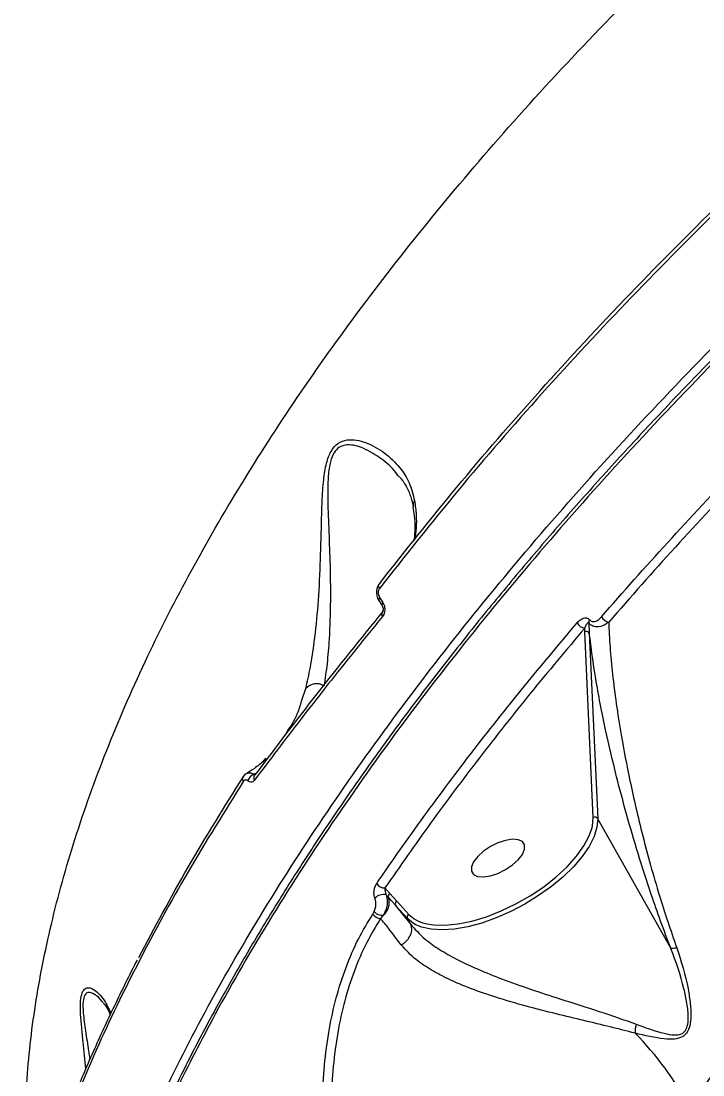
# Model space of a CAD drawing. Header units: millimetres. Extents: x -6523 to 7556, y -5559 to 6101.
# Drawn here: x -1789.3 to -1686.3, y 2740.5 to 2899.7 of the extents above; entities that cross this region are included whole.
import ezdxf

# ---------------------------------------------------------------- set-up
doc = ezdxf.new("R2010")
doc.units = ezdxf.units.MM
for name, color, linetype in [('DIKOM_ОБЪЕКТ', 7, 'Continuous'), ('DIKOM_РАЗМЕР_ЗОНА', 7, 'Continuous'), ('DIKOM_РАЗМЕР_ОБЪЕКТА', 7, 'Continuous')]:
    doc.layers.add(name, color=color, linetype=linetype)
doc.styles.add('style1', font='arial.ttf', dxfattribs={"width": 0.8})
doc.dimstyles.new('1-50', dxfattribs={"dimtxt": 300, "dimasz": 200, "dimexe": 100, "dimexo": 0, "dimgap": 100, "dimtad": 1, "dimtxsty": 'style1', "dimcen": 200, "dimclrd": 7, "dimclre": 7, "dimclrt": 7, "dimadec": 1, "dimazin": 2, "dimtfac": 1, "dimtmove": 0, "dimatfit": 2, "dimfxl": 0, "dimlwd": 25, "dimlwe": 18, "dimarcsym": 0})

# ---------------------------------------------------------------- blocks, each defined once
blk = doc.blocks.new('*D10')
at = {"layer": 'Defpoints', "color": 0, "transparency": 16777216}
for p in [(-1823.23, 4314.24), (3842.01, -3170.82), (6537.88, -3170.82)]:
    blk.add_point(p, dxfattribs=at)
at = {"layer": 'DIKOM_РАЗМЕР_ОБЪЕКТА', "color": 7, "lineweight": 18, "transparency": 16777216}
for p, q in [((-1823.23, 4314.24), (6637.88, 4314.24)), ((3842.01, -3170.82), (6637.88, -3170.82))]:
    blk.add_line(p, q, dxfattribs=at)
at = {"layer": 'DIKOM_РАЗМЕР_ОБЪЕКТА', "color": 7, "lineweight": 25, "transparency": 16777216}
blk.add_line((6537.88, 3914.24), (6537.88, -2770.82), dxfattribs=at)
at = {"layer": 'DIKOM_РАЗМЕР_ОБЪЕКТА', "color": 7, "transparency": 16777216}
for points in [[(6471.22, 3914.24), (6604.55, 3914.24), (6537.88, 4314.24)], [(6471.22, -2770.82), (6604.55, -2770.82), (6537.88, -3170.82)]]:
    blk.add_solid(points, dxfattribs=at)
at = {"layer": 'DIKOM_РАЗМЕР_ОБЪЕКТА', "color": 7, "transparency": 16777216, "insert": (6304.71, 207.11), "char_height": 300, "attachment_point": 5, "rotation": 90, "style": 'style1'}
blk.add_mtext('7500', dxfattribs=at)
blk = doc.blocks.new('*D13')
at = {"layer": 'Defpoints', "color": 0, "transparency": 16777216}
for p in [(-2358.18, 6101.03), (4341.71, -4605.15), (7455.88, -4605.15)]:
    blk.add_point(p, dxfattribs=at)
at = {"layer": 'DIKOM_РАЗМЕР_ЗОНА', "color": 7, "lineweight": 18, "transparency": 16777216}
for p, q in [((-2358.18, 6101.03), (7555.88, 6101.03)), ((4341.71, -4605.15), (7555.88, -4605.15))]:
    blk.add_line(p, q, dxfattribs=at)
at = {"layer": 'DIKOM_РАЗМЕР_ЗОНА', "color": 7, "lineweight": 25, "transparency": 16777216}
blk.add_line((7455.88, 5701.03), (7455.88, -4205.15), dxfattribs=at)
at = {"layer": 'DIKOM_РАЗМЕР_ЗОНА', "color": 7, "transparency": 16777216}
for points in [[(7389.22, 5701.03), (7522.55, 5701.03), (7455.88, 6101.03)], [(7389.22, -4205.15), (7522.55, -4205.15), (7455.88, -4605.15)]]:
    blk.add_solid(points, dxfattribs=at)
at = {"layer": 'DIKOM_РАЗМЕР_ЗОНА', "color": 7, "transparency": 16777216, "insert": (7222.71, 375.61), "char_height": 300, "attachment_point": 5, "rotation": 90, "style": 'style1'}
blk.add_mtext('10700', dxfattribs=at)

msp = doc.modelspace()

# ---------------------------------------------------------------- linework, layer by layer
at = {"layer": 'DIKOM_ОБЪЕКТ', "color": 7, "linetype": 'Continuous', "lineweight": 15}
for p, q in [((-1735.17, 2812.62), (-1734.679, 2811.86)), ((-1704.167, 2807.433), (-1704.19, 2807.992)), ((-1702.896, 2779.384), (-1704.167, 2807.433)), ((-1703.499, 2807.24), (-1702.228, 2779.191)), ((-1746.939, 2796.98), (-1746.307, 2798.874)), ((-1752.353, 2788.31), (-1752.619, 2788.083)), ((-1753.752, 2786.075), (-1754.103, 2785.912)), ((-1754.086, 2785.739), (-1754.084, 2785.74)), ((-1691.187, 2759.61), (-1702.228, 2779.191)), ((-1734.363, 2768.731), (-1733.6, 2767.897)), ((-1733.6, 2767.897), (-1732.552, 2766.748)), ((-1732.757, 2766.097), (-1730.468, 2763.198)), ((-1730.973, 2764.094), (-1732.757, 2766.097)), ((-1732.552, 2766.748), (-1730.769, 2764.745)), ((-1736.174, 2764.797), (-1735.979, 2765.157)), ((-1734.609, 2764.609), (-1735.014, 2764.105)), ((-1730.468, 2763.198), (-1730.973, 2764.094)), ((-1730.468, 2763.198), (-1730.466, 2763.195))]:
    msp.add_line(p, q, dxfattribs=at)
at = {"layer": 'DIKOM_ОБЪЕКТ', "color": 7, "linetype": 'Continuous', "lineweight": 15, "flags": 128}
for points in [[(-1735.178, 2813.986), (-1735.241, 2814.104), (-1735.285, 2814.222), (-1735.31, 2814.335), (-1735.314, 2814.443), (-1735.298, 2814.541), (-1735.262, 2814.628), (-1735.206, 2814.701), (-1735.133, 2814.759)], [(-1755.81, 2785.508), (-1755.756, 2785.577), (-1755.675, 2785.644)], [(-1702.228, 2779.191), (-1702.347, 2777.899), (-1702.785, 2776.497), (-1703.533, 2775.016), (-1704.575, 2773.488), (-1705.888, 2771.947), (-1707.444, 2770.425), (-1709.209, 2768.955), (-1711.144, 2767.571), (-1713.208, 2766.301), (-1715.356, 2765.172), (-1717.541, 2764.211), (-1719.716, 2763.437), (-1721.834, 2762.867), (-1723.849, 2762.514), (-1725.716, 2762.385), (-1727.397, 2762.483), (-1728.853, 2762.806), (-1729.796, 2763.201)], [(-1703.11, 2777.721), (-1703.027, 2778.058), (-1702.896, 2779.384)], [(-1728.265, 2763.368), (-1727.043, 2763.153), (-1725.283, 2763.097), (-1723.33, 2763.287), (-1721.231, 2763.718), (-1719.038, 2764.378), (-1716.802, 2765.253), (-1714.577, 2766.32), (-1712.419, 2767.554), (-1710.378, 2768.926), (-1708.504, 2770.402), (-1706.843, 2771.947), (-1705.434, 2773.522), (-1704.311, 2775.091), (-1703.503, 2776.615), (-1703.11, 2777.721)], [(-1720.356, 2770.457), (-1719.485, 2770.389), (-1718.437, 2770.552), (-1717.296, 2770.933), (-1716.155, 2771.501), (-1715.106, 2772.209), (-1714.234, 2773.001), (-1713.61, 2773.812), (-1713.285, 2774.577), (-1713.284, 2775.233), (-1713.608, 2775.728), (-1714.231, 2776.021), (-1715.101, 2776.089), (-1716.15, 2775.926), (-1717.291, 2775.546), (-1718.432, 2774.978), (-1719.481, 2774.27), (-1720.352, 2773.477), (-1720.976, 2772.666), (-1721.302, 2771.902), (-1721.303, 2771.245), (-1720.979, 2770.75), (-1720.356, 2770.457)], [(-1729.796, 2763.201), (-1730.054, 2763.347), (-1730.973, 2764.094)]]:
    msp.add_lwpolyline(points, dxfattribs=at)
at = {"layer": 'DIKOM_ОБЪЕКТ', "color": 7, "linetype": 'Continuous', "lineweight": 15}
for centre, radius, start, end in [((-1728.678, 2826.494), 1.437, 147.47657, 187.0661), ((-1734.871, 2812.309), 0.431, 133.88874, 201.66194), ((-1734.379, 2811.549), 0.432, 133.99554, 202.11079), ((-1734.26, 2810.126), 0.589, 145.21666, 219.08477), ((-1702.854, 2808.82), 0.724, 143.32634, 182.4361), ((-1700.267, 2810.471), 1.597, 209.20113, 259.01884), ((-1704, 2809.517), 1.537, 208.76592, 262.88654), ((-1703.944, 2806.95), 0.531, 33.02717, 114.74998), ((-1744.698, 2797.44), 2.154, 58.18865, 138.28583), ((-1751.78, 2787.19), 1.157, 105.49287, 132.51077), ((-1755.269, 2785.21), 0.618, 151.20869, 218.30862), ((-1753.717, 2784.594), 1.373, 106.32518, 166.5995), ((-1753.457, 2785.396), 0.73, 162.06782, 212.60643), ((-1753.692, 2785.44), 0.493, 114.01899, 158.51558), ((-1702.673, 2778.902), 0.531, 33.03599, 114.74388), ((-1734.401, 2770.102), 1.372, 209.55835, 271.55154), ((-1734.577, 2765.914), 1.819, 77.60261, 135.58992), ((-1733.342, 2767.456), 0.51, 120.31852, 199.08282), ((-1736.164, 2766.52), 2.464, 309.14403, 18.20055), ((-1732.306, 2766.314), 0.5, 119.53001, 205.64248), ((-1734.969, 2765.499), 1.395, 210.22498, 268.1631), ((-1734.78, 2766.168), 1.568, 220.13468, 276.24875), ((-1730.523, 2764.31), 0.499, 119.4985, 205.67399), ((-1727.099, 2768.452), 5.217, 225.29084, 257.0881), ((-1692.407, 2746.887), 4.183, 162.4943, 181.31047), ((-1732.002, 2712.023), 49.628, 28.34029, 44.47365)]:
    msp.add_arc(centre, radius, start, end, dxfattribs=at)
for points, knots in [([(-2029.461, 2760.208), (-2029.477, 2760.21), (-2029.691, 2760.226), (-2029.53, 2760.876), (-2028.906, 2762.24), (-2027.556, 2764.389), (-2025.58, 2767.211), (-2022.979, 2770.694), (-2019.782, 2774.806), (-2016.014, 2779.515), (-2011.657, 2784.85), (-2006.668, 2790.859), (-2001.032, 2797.561), (-1994.742, 2804.961), (-1987.866, 2812.98), (-1980.489, 2821.52), (-1972.636, 2830.553), (-1964.342, 2840.042), (-1955.548, 2850.052), (-1946.182, 2860.668), (-1936.237, 2871.894), (-1925.716, 2883.724), (-1914.738, 2896.028), (-1903.435, 2908.653), (-1891.839, 2921.569), (-1879.981, 2934.738), (-1867.771, 2948.266), (-1855.111, 2962.258), (-1842.005, 2976.709), (-1828.467, 2991.604), (-1814.649, 3006.775), (-1800.712, 3022.046), (-1786.683, 3037.388), (-1772.592, 3052.769), (-1758.333, 3068.306), (-1743.794, 3084.119), (-1728.993, 3100.191), (-1713.949, 3116.499), (-1698.834, 3132.857), (-1683.056, 3149.907), (-1666.634, 3167.622), (-1649.606, 3185.957), (-1632.516, 3204.326), (-1615.405, 3222.682), (-1598.317, 3240.976), (-1582.273, 3258.117), (-1567.278, 3274.105), (-1553.314, 3288.965), (-1539.56, 3303.574), (-1525.913, 3318.039), (-1512.403, 3332.329), (-1499.057, 3346.412), (-1486.033, 3360.124), (-1473.483, 3373.301), (-1461.418, 3385.935), (-1449.839, 3398.025), (-1438.646, 3409.677), (-1427.758, 3420.974), (-1417.208, 3431.88), (-1407.025, 3442.367), (-1397.328, 3452.308), (-1388.222, 3461.599), (-1379.708, 3470.239), (-1371.78, 3478.237), (-1364.374, 3485.655), (-1357.442, 3492.545), (-1351.016, 3498.87), (-1345.12, 3504.603), (-1339.826, 3509.673), (-1335.188, 3514.027), (-1331.198, 3517.675), (-1327.839, 3520.64), (-1325.081, 3522.948), (-1322.899, 3524.624), (-1321.38, 3525.575), (-1320.561, 3525.914), (-1320.467, 3525.697), (-1320.443, 3525.641)], [0, 0, 0, 0, 0.0010255, 0.0142645, 0.0278834, 0.0415148, 0.0551464, 0.0687653, 0.0820246, 0.0952954, 0.1085662, 0.1218254, 0.1354712, 0.1491295, 0.1627878, 0.1764335, 0.189694, 0.202966, 0.2162378, 0.2294983, 0.2431444, 0.2568029, 0.2704616, 0.2841076, 0.2973508, 0.3106056, 0.3238602, 0.3371034, 0.3507303, 0.3643696, 0.3780089, 0.3916357, 0.4048802, 0.4181361, 0.4313919, 0.4446363, 0.4582653, 0.4719068, 0.4855483, 0.4991774, 0.5144981, 0.5298275, 0.5451481, 0.5607997, 0.5764606, 0.5921121, 0.6053739, 0.6186471, 0.6319203, 0.645182, 0.6588291, 0.6724888, 0.6861485, 0.6997956, 0.7130346, 0.7262851, 0.7395355, 0.7527745, 0.7663967, 0.7800314, 0.7936661, 0.8072883, 0.820549, 0.8338212, 0.8470934, 0.8603541, 0.874002, 0.8876624, 0.9013228, 0.9149708, 0.9282269, 0.9414946, 0.9547622, 0.9680182, 0.9816615, 0.9953172, 1, 1, 1, 1]), ([(-1319.981, 3475.163), (-1319.296, 3476.228), (-1317.924, 3478.359), (-1316.964, 3480.321), (-1316.683, 3481.493), (-1317.004, 3481.961), (-1317.894, 3481.812), (-1319.378, 3481.029), (-1321.479, 3479.584), (-1324.207, 3477.465), (-1327.533, 3474.693), (-1331.414, 3471.307), (-1335.828, 3467.329), (-1340.744, 3462.79), (-1346.196, 3457.662), (-1352.233, 3451.897), (-1358.867, 3445.479), (-1366.102, 3438.402), (-1373.858, 3430.746), (-1382.038, 3422.606), (-1390.614, 3414.012), (-1399.554, 3404.997), (-1408.926, 3395.495), (-1418.807, 3385.426), (-1429.198, 3374.787), (-1440.096, 3363.582), (-1451.377, 3351.936), (-1462.916, 3339.98), (-1474.686, 3327.74), (-1486.659, 3315.25), (-1498.916, 3302.425), (-1511.553, 3289.162), (-1524.563, 3275.469), (-1537.933, 3261.359), (-1551.509, 3246.993), (-1565.826, 3231.804), (-1580.885, 3215.784), (-1596.674, 3198.94), (-1612.705, 3181.795), (-1628.941, 3164.38), (-1645.347, 3146.739), (-1660.925, 3129.941), (-1675.64, 3114.036), (-1689.477, 3099.046), (-1703.247, 3084.093), (-1717.057, 3069.065), (-1730.88, 3053.985), (-1744.694, 3038.879), (-1758.337, 3023.924), (-1771.653, 3009.289), (-1784.628, 2994.992), (-1797.252, 2981.046), (-1809.625, 2967.34), (-1821.838, 2953.774), (-1833.862, 2940.377), (-1845.67, 2927.178), (-1857.124, 2914.332), (-1868.1, 2901.978), (-1878.591, 2890.126), (-1888.596, 2878.777), (-1898.193, 2867.845), (-1907.449, 2857.251), (-1916.333, 2847.029), (-1924.819, 2837.208), (-1932.807, 2827.905), (-1940.205, 2819.224), (-1947.017, 2811.164), (-1953.253, 2803.716), (-1958.968, 2796.815), (-1964.199, 2790.416), (-1968.916, 2784.55), (-1973.097, 2779.243), (-1976.691, 2774.56), (-1979.659, 2770.55), (-1982.014, 2767.205), (-1983.772, 2764.504), (-1984.956, 2762.419), (-1985.566, 2760.942), (-1985.578, 2760.102), (-1984.982, 2759.91), (-1983.789, 2760.364), (-1982.204, 2761.34), (-1980.478, 2762.568), (-1979.297, 2763.486), (-1978.707, 2763.945)], [0, 0, 0, 0, 0.0144651, 0.0289647, 0.0408965, 0.0528384, 0.0647801, 0.0767114, 0.0889895, 0.101279, 0.1135686, 0.1258468, 0.1377794, 0.1497223, 0.1616651, 0.1735976, 0.1858779, 0.1981695, 0.2104611, 0.2227414, 0.2346549, 0.2465787, 0.2585025, 0.2704161, 0.2826744, 0.2949438, 0.3072133, 0.3194716, 0.3314056, 0.34335, 0.3552943, 0.3672283, 0.379509, 0.391801, 0.4040931, 0.4163737, 0.4301595, 0.4439534, 0.4577392, 0.4718227, 0.4859147, 0.4999982, 0.5119157, 0.5238436, 0.5357714, 0.547689, 0.5599529, 0.5722281, 0.5845031, 0.596767, 0.6086844, 0.6206121, 0.6325398, 0.6444571, 0.6567197, 0.6689934, 0.6812672, 0.6935298, 0.7054627, 0.7174058, 0.729349, 0.7412819, 0.7535612, 0.7658519, 0.7781425, 0.7904218, 0.802353, 0.8142946, 0.8262362, 0.8381674, 0.8504463, 0.8627365, 0.8750267, 0.8873057, 0.8992219, 0.9111486, 0.9230751, 0.9349913, 0.9472528, 0.9595253, 0.9717982, 0.9840602, 0.9920273, 1, 1, 1, 1]), ([(-1539.432, 3182.978), (-1543.532, 3178.484), (-1551.733, 3169.497), (-1564.287, 3155.689), (-1577.002, 3141.669), (-1590.316, 3126.95), (-1604.167, 3111.6), (-1618.519, 3095.659), (-1633.017, 3079.524), (-1647.615, 3063.248), (-1662.268, 3046.89), (-1676.502, 3030.982), (-1690.28, 3015.574), (-1703.578, 3000.697), (-1716.767, 2985.944), (-1729.794, 2971.374), (-1742.613, 2957.045), (-1755.207, 2942.977), (-1767.514, 2929.241), (-1779.535, 2915.837), (-1791.071, 2902.984), (-1801.851, 2890.981), (-1811.824, 2879.881), (-1821.001, 2869.663), (-1829.65, 2860.028), (-1837.715, 2851.031), (-1845.153, 2842.712), (-1851.762, 2835.294), (-1857.553, 2828.759), (-1862.553, 2823.076), (-1866.883, 2818.105), (-1870.482, 2813.906), (-1873.395, 2810.433), (-1874.671, 2808.824), (-1875.309, 2808.019)], [0, 0, 0, 0, 0.0283335, 0.056667, 0.0852827, 0.1138982, 0.1455323, 0.1771905, 0.208824, 0.2413901, 0.273983, 0.3065487, 0.3371872, 0.3678491, 0.3984873, 0.4300097, 0.461558, 0.4930802, 0.525743, 0.5584055, 0.5915374, 0.6246692, 0.6557871, 0.6869295, 0.7180479, 0.7500731, 0.7821241, 0.8141496, 0.8447049, 0.8752823, 0.9058377, 0.9372172, 0.9686204, 1, 1, 1, 1]), ([(-1124.353, 3075.64), (-1125.253, 3075.861), (-1128.437, 3076.644), (-1134.126, 3077.784), (-1141.396, 3079.058), (-1148.858, 3080.118), (-1156.478, 3080.976), (-1164.264, 3081.631), (-1172.215, 3082.083), (-1180.334, 3082.333), (-1188.624, 3082.383), (-1197.087, 3082.231), (-1205.724, 3081.878), (-1214.539, 3081.323), (-1223.536, 3080.566), (-1232.707, 3079.607), (-1242.019, 3078.45), (-1251.436, 3077.099), (-1260.931, 3075.557), (-1270.502, 3073.825), (-1280.152, 3071.903), (-1289.883, 3069.791), (-1299.7, 3067.489), (-1309.604, 3064.997), (-1319.598, 3062.312), (-1329.685, 3059.436), (-1339.869, 3056.366), (-1350.148, 3053.102), (-1360.495, 3049.653), (-1370.867, 3046.033), (-1381.228, 3042.254), (-1391.566, 3038.321), (-1401.885, 3034.233), (-1412.191, 3029.987), (-1422.486, 3025.584), (-1432.774, 3021.022), (-1443.056, 3016.3), (-1453.337, 3011.416), (-1463.619, 3006.369), (-1473.905, 3001.157), (-1484.173, 2995.792), (-1494.379, 2990.294), (-1504.485, 2984.684), (-1514.481, 2978.969), (-1524.373, 2973.145), (-1534.164, 2967.211), (-1543.854, 2961.168), (-1553.442, 2955.016), (-1562.93, 2948.755), (-1572.315, 2942.384), (-1581.599, 2935.904), (-1590.78, 2929.315), (-1599.85, 2922.623), (-1608.782, 2915.848), (-1617.549, 2909.01), (-1626.133, 2902.122), (-1634.532, 2895.187), (-1642.747, 2888.204), (-1650.778, 2881.173), (-1658.626, 2874.094), (-1666.291, 2866.968), (-1673.771, 2859.794), (-1681.067, 2852.573), (-1688.179, 2845.304), (-1695.102, 2837.993), (-1701.82, 2830.654), (-1708.312, 2823.313), (-1714.56, 2815.986), (-1720.561, 2808.679), (-1726.317, 2801.391), (-1731.826, 2794.123), (-1737.091, 2786.873), (-1742.11, 2779.642), (-1746.884, 2772.431), (-1751.412, 2765.24), (-1755.695, 2758.067), (-1759.722, 2750.918), (-1763.175, 2744.455), (-1765.167, 2740.402), (-1766.002, 2738.703)], [0, 0, 0, 0, 0.0052363, 0.0185062, 0.0317826, 0.0449891, 0.0581356, 0.0712368, 0.0843073, 0.0973621, 0.1104157, 0.1234801, 0.1365682, 0.1496946, 0.1628741, 0.1761215, 0.1894001, 0.2026256, 0.2157851, 0.228894, 0.2419673, 0.2550197, 0.2680664, 0.2811206, 0.2941939, 0.307301, 0.3204568, 0.3336763, 0.3469502, 0.3601995, 0.3733731, 0.3864919, 0.3995705, 0.412624, 0.4256673, 0.4387154, 0.4517783, 0.4648707, 0.4780075, 0.4912036, 0.5044676, 0.5177231, 0.5308932, 0.5440216, 0.5571192, 0.5701964, 0.583264, 0.5963326, 0.6094102, 0.6225066, 0.6356323, 0.648798, 0.6620138, 0.6752413, 0.6884296, 0.7015735, 0.7146838, 0.7277709, 0.7408454, 0.7539179, 0.7669975, 0.7800924, 0.7932134, 0.806371, 0.8195755, 0.8328118, 0.8460216, 0.8591822, 0.8723065, 0.8854051, 0.8984883, 0.9115663, 0.9246494, 0.937745, 0.9508633, 0.9640149, 0.9772098, 0.990448, 1, 1, 1, 1]), ([(-1123.883, 3075.305), (-1126.617, 3075.923), (-1133.983, 3077.586), (-1146.695, 3079.633), (-1162.173, 3081.238), (-1178.577, 3082.024), (-1195.872, 3081.97), (-1214.024, 3081.05), (-1232.632, 3079.287), (-1251.62, 3076.705), (-1270.909, 3073.349), (-1290.811, 3069.162), (-1311.284, 3064.126), (-1332.268, 3058.235), (-1353.302, 3051.62), (-1374.312, 3044.321), (-1395.226, 3036.391), (-1416.387, 3027.702), (-1437.728, 3018.251), (-1459.179, 3008.053), (-1480.02, 2997.458), (-1500.194, 2986.541), (-1519.665, 2975.377), (-1538.993, 2963.655), (-1558.11, 2951.388), (-1576.948, 2938.607), (-1595.345, 2925.41), (-1613.234, 2911.833), (-1630.558, 2897.915), (-1647.366, 2883.607), (-1663.574, 2868.944), (-1679.112, 2853.968), (-1693.636, 2839.009), (-1707.122, 2824.119), (-1719.565, 2809.346), (-1731.169, 2794.448), (-1741.86, 2779.473), (-1751.555, 2764.477), (-1759.615, 2750.655), (-1764.026, 2741.932), (-1765.977, 2738.075)], [0, 0, 0, 0, 0.01565149, 0.04216745, 0.06870383, 0.09521979, 0.12250599, 0.14981435, 0.17710056, 0.20361651, 0.23015288, 0.25666892, 0.2839551, 0.31126347, 0.33854965, 0.36506564, 0.39160203, 0.41811795, 0.44540407, 0.47271249, 0.49999873, 0.52556005, 0.55113959, 0.57670085, 0.60294945, 0.62921792, 0.65546669, 0.68198269, 0.7085191, 0.73503516, 0.76232143, 0.78962984, 0.81691613, 0.84343216, 0.8699686, 0.89648453, 0.92377086, 0.95107927, 0.97836552, 1, 1, 1, 1]), ([(-1786.74, 2710.037), (-1787.213, 2712.625), (-1788.263, 2718.374), (-1788.869, 2728.108), (-1788.643, 2739.166), (-1787.309, 2751.01), (-1784.888, 2763.342), (-1781.324, 2776.144), (-1776.6, 2789.378), (-1770.874, 2802.607), (-1764.225, 2815.772), (-1756.748, 2828.815), (-1748.246, 2842.094), (-1738.698, 2855.568), (-1728.11, 2869.194), (-1716.466, 2882.964), (-1703.759, 2896.825), (-1689.937, 2910.796), (-1675.18, 2924.663), (-1659.85, 2938.098), (-1644.123, 2951.011), (-1628.109, 2963.38), (-1611.369, 2975.562), (-1593.935, 2987.509), (-1575.855, 2999.178), (-1557.639, 3010.25), (-1539.367, 3020.714), (-1521.111, 3030.569), (-1502.472, 3040.046), (-1483.497, 3049.085), (-1464.241, 3057.702), (-1451.365, 3062.963), (-1444.929, 3065.593)], [0, 0, 0, 0, 0.0249861, 0.0554879, 0.0892072, 0.1229523, 0.156671, 0.1913838, 0.2261253, 0.2608375, 0.2934958, 0.3261787, 0.3588365, 0.392437, 0.4260647, 0.4596651, 0.4944807, 0.5292964, 0.5646123, 0.5999279, 0.6330972, 0.6662926, 0.6994622, 0.7335984, 0.7677621, 0.8018986, 0.8344682, 0.867061, 0.8996307, 0.9330788, 0.9665518, 1, 1, 1, 1]), ([(-1786.759, 2644.055), (-1787.054, 2645.89), (-1787.951, 2651.48), (-1788.169, 2661.405), (-1787.446, 2673.778), (-1785.462, 2686.653), (-1782.314, 2699.949), (-1777.998, 2713.613), (-1772.537, 2727.579), (-1765.936, 2741.808), (-1758.185, 2756.28), (-1749.318, 2770.966), (-1739.373, 2785.82), (-1728.398, 2800.771), (-1716.443, 2815.75), (-1703.536, 2830.71), (-1689.68, 2845.627), (-1674.917, 2860.475), (-1659.299, 2875.211), (-1642.903, 2889.764), (-1625.801, 2904.067), (-1608.043, 2918.073), (-1589.645, 2931.752), (-1570.649, 2945.089), (-1551.12, 2958.044), (-1531.15, 2970.558), (-1510.831, 2982.573), (-1491.184, 2993.509), (-1472.273, 3003.439), (-1454.15, 3012.441), (-1435.884, 3021.004), (-1417.557, 3029.089), (-1399.335, 3036.626), (-1381.262, 3043.597), (-1365.225, 3049.373), (-1355.22, 3052.694), (-1351.143, 3054.047)], [0, 0, 0, 0, 0.015189, 0.04629209, 0.07739534, 0.10859648, 0.13984761, 0.17109869, 0.20229995, 0.23340298, 0.26450578, 0.29570661, 0.32695741, 0.35820803, 0.38940887, 0.42051169, 0.45161472, 0.48281582, 0.51406679, 0.54531775, 0.57651864, 0.60762179, 0.63872484, 0.66992576, 0.70117676, 0.73242771, 0.76362877, 0.79473176, 0.82147836, 0.84836708, 0.87528754, 0.90220785, 0.92909657, 0.95547734, 0.98185811, 1, 1, 1, 1]), ([(-1165.705, 3013.924), (-1170.641, 3014.136), (-1180.517, 3014.562), (-1196.137, 3014.253), (-1212.444, 3013.244), (-1229.475, 3011.437), (-1247.168, 3008.838), (-1265.14, 3005.498), (-1283.319, 3001.448), (-1301.636, 2996.731), (-1320.388, 2991.271), (-1339.527, 2985.054), (-1358.995, 2978.084), (-1378.367, 2970.511), (-1397.581, 2962.377), (-1416.575, 2953.731), (-1435.656, 2944.434), (-1454.757, 2934.491), (-1473.812, 2923.921), (-1492.414, 2912.95), (-1510.507, 2901.624), (-1528.051, 2889.995), (-1545.321, 2877.88), (-1562.243, 2865.3), (-1578.75, 2852.289), (-1594.492, 2839.119), (-1609.432, 2825.839), (-1623.552, 2812.497), (-1637.067, 2798.886), (-1649.903, 2785.044), (-1662.004, 2771.012), (-1672.308, 2758.071), (-1681.08, 2746.252), (-1685.907, 2739.141), (-1688.322, 2735.582)], [0, 0, 0, 0, 0.03117845, 0.06238094, 0.09355934, 0.12564419, 0.15775516, 0.18983996, 0.22102022, 0.25222433, 0.2834046, 0.31548978, 0.34760094, 0.3796861, 0.41088899, 0.44211592, 0.47331884, 0.50542571, 0.53755851, 0.5696654, 0.60091961, 0.63219793, 0.66345211, 0.69560995, 0.72779404, 0.75995185, 0.79128419, 0.82264055, 0.85397301, 0.886209, 0.91847094, 0.95070734, 0.9753305, 1, 1, 1, 1]), ([(-1735.133, 2814.759), (-1731.315, 2819.609), (-1723.679, 2829.308), (-1710.988, 2843.929), (-1697.478, 2858.575), (-1687.707, 2868.298), (-1682.821, 2873.159)], [0, 0, 0, 0, 0.2484754, 0.4969502, 0.7484751, 1, 1, 1, 1]), ([(-1682.788, 2872.471), (-1687.623, 2867.662), (-1697.292, 2858.043), (-1710.783, 2843.437), (-1723.562, 2828.735), (-1731.306, 2818.902), (-1735.178, 2813.986)], [0, 0, 0, 0, 0.248476, 0.4969548, 0.748478, 1, 1, 1, 1]), ([(-1701.661, 2809.692), (-1698.36, 2813.446), (-1691.758, 2820.953), (-1681.161, 2832.204), (-1670.107, 2843.436), (-1662.308, 2850.877), (-1658.408, 2854.597)], [0, 0, 0, 0, 0.2490991, 0.4981996, 0.7490988, 1, 1, 1, 1]), ([(-1657.408, 2853.712), (-1661.272, 2850.026), (-1669, 2842.656), (-1680.01, 2831.475), (-1690.616, 2820.222), (-1697.253, 2812.676), (-1700.571, 2808.903)], [0, 0, 0, 0, 0.2491006, 0.4981999, 0.7490993, 1, 1, 1, 1]), ([(-1746.307, 2798.874), (-1746.071, 2799.917), (-1745.593, 2802.036), (-1744.935, 2806.307), (-1744.406, 2811.494), (-1744.088, 2817.561), (-1743.971, 2822.847), (-1743.863, 2827.152), (-1743.667, 2830.218), (-1743.277, 2832.818), (-1742.572, 2834.793), (-1741.454, 2836.067), (-1740.069, 2836.517), (-1738.642, 2836.444), (-1736.682, 2835.895), (-1734.338, 2834.551), (-1732.141, 2832.421), (-1730.566, 2830.002), (-1730.116, 2828.184), (-1729.889, 2827.266)], [0, 0, 0, 0, 0.0629189, 0.1277918, 0.2147655, 0.304165, 0.3947457, 0.4415341, 0.4882097, 0.526839, 0.5575706, 0.588539, 0.6242855, 0.6582042, 0.6928779, 0.7739249, 0.8569717, 0.9277877, 1, 1, 1, 1]), ([(-1732.286, 2830.912), (-1732.425, 2831.117), (-1733.118, 2832.144), (-1734.922, 2833.64), (-1737.03, 2834.993), (-1738.813, 2835.602), (-1740.069, 2835.757), (-1741.219, 2835.454), (-1741.887, 2834.756), (-1742.376, 2833.899), (-1742.785, 2832.56), (-1742.99, 2830.384), (-1743.022, 2827.154), (-1742.854, 2823.038), (-1742.642, 2817.745), (-1742.553, 2812.09), (-1742.72, 2806.889), (-1743.078, 2802.529), (-1743.4, 2800.366), (-1743.563, 2799.271)], [0, 0, 0, 0, 0.0217291, 0.1084628, 0.1965839, 0.2322089, 0.2684107, 0.30552, 0.3313202, 0.3379089, 0.3703059, 0.4117009, 0.4548317, 0.5400596, 0.6267251, 0.7347902, 0.8452229, 0.9216842, 1, 1, 1, 1]), ([(-1732.24, 2830.924), (-1732.126, 2830.799), (-1731.591, 2830.212), (-1730.937, 2829.059), (-1730.335, 2827.664), (-1730.175, 2826.691), (-1730.114, 2826.319)], [0, 0, 0, 0, 0.0947375, 0.4456351, 0.7874469, 1, 1, 1, 1]), ([(-1729.889, 2827.266), (-1729.786, 2826.526), (-1729.483, 2824.348), (-1729.699, 2822.552), (-1729.842, 2821.367)], [0, 0, 0, 0, 0.3394895, 1, 1, 1, 1]), ([(-1730.128, 2826.313), (-1730.058, 2825.872), (-1729.875, 2824.72), (-1729.839, 2823.078), (-1729.884, 2821.792), (-1730.01, 2821.216), (-1730.028, 2821.134)], [0, 0, 0, 0, 0.2221313, 0.5801795, 0.9407086, 1, 1, 1, 1]), ([(-1735.236, 2814.633), (-1735.327, 2814.504), (-1735.545, 2814.194), (-1735.669, 2813.559), (-1735.601, 2812.836), (-1735.425, 2812.355), (-1735.276, 2812.158), (-1735.27, 2812.151)], [0, 0, 0, 0, 0.1840682, 0.4412577, 0.7111123, 0.9901419, 1, 1, 1, 1]), ([(-1735.178, 2813.986), (-1735.212, 2813.934), (-1735.294, 2813.812), (-1735.371, 2813.553), (-1735.385, 2813.231), (-1735.321, 2812.896), (-1735.22, 2812.712), (-1735.17, 2812.62)], [0, 0, 0, 0, 0.14874865, 0.34872621, 0.5573241, 0.77910545, 1, 1, 1, 1]), ([(-1735.272, 2812.15), (-1735.157, 2811.972), (-1734.992, 2811.718), (-1734.83, 2811.464), (-1734.781, 2811.388)], [0, 0, 0, 0, 0.6999717, 1, 1, 1, 1]), ([(-1753.893, 2785.89), (-1750.848, 2789.926), (-1744.75, 2798.008), (-1737.974, 2806.384), (-1734.582, 2810.577)], [0, 0, 0, 0, 0.4993575, 1, 1, 1, 1]), ([(-1734.78, 2811.384), (-1734.776, 2811.379), (-1734.753, 2811.349), (-1734.703, 2811.242), (-1734.657, 2811.079), (-1734.637, 2810.898), (-1734.648, 2810.724), (-1734.682, 2810.578), (-1734.727, 2810.484), (-1734.74, 2810.469), (-1734.746, 2810.462)], [0, 0, 0, 0, 0.0305799, 0.1792531, 0.3112449, 0.4473549, 0.584789, 0.7214058, 0.8766657, 1, 1, 1, 1]), ([(-1734.679, 2811.86), (-1734.607, 2811.726), (-1734.463, 2811.459), (-1734.371, 2810.969), (-1734.39, 2810.487), (-1734.508, 2810.06), (-1734.65, 2809.854), (-1734.718, 2809.754)], [0, 0, 0, 0, 0.2064541, 0.4134226, 0.6142165, 0.8134785, 1, 1, 1, 1]), ([(-1734.718, 2809.754), (-1735.049, 2809.349), (-1736.704, 2807.322), (-1740.897, 2802.124), (-1747.125, 2794.229), (-1751.755, 2788.079), (-1754.072, 2785.002)], [0, 0, 0, 0, 0.0480629, 0.2403232, 0.6198823, 1, 1, 1, 1]), ([(-1705.347, 2808.778), (-1705.258, 2808.875), (-1704.975, 2809.182), (-1704.499, 2809.488), (-1704.007, 2809.573), (-1703.663, 2809.488), (-1703.511, 2809.331), (-1703.435, 2809.252)], [0, 0, 0, 0, 0.1605691, 0.5081534, 0.731848, 0.8653637, 1, 1, 1, 1]), ([(-1703.435, 2809.252), (-1703.362, 2809.177), (-1703.218, 2809.026), (-1702.895, 2808.949), (-1702.441, 2809.033), (-1702.006, 2809.321), (-1701.744, 2809.603), (-1701.661, 2809.692)], [0, 0, 0, 0, 0.1388619, 0.2767589, 0.4966209, 0.8418749, 1, 1, 1, 1]), ([(-1735.594, 2769.426), (-1735.307, 2769.845), (-1733.871, 2771.941), (-1730.048, 2777.404), (-1723.864, 2785.836), (-1715.332, 2796.861), (-1708.921, 2804.513), (-1705.347, 2808.778)], [0, 0, 0, 0, 0.0321576, 0.1607927, 0.4182855, 0.6757774, 1, 1, 1, 1]), ([(-1704.19, 2807.992), (-1706.943, 2804.721), (-1712.448, 2798.177), (-1720.18, 2788.351), (-1727.553, 2778.526), (-1732.093, 2771.996), (-1734.363, 2768.731)], [0, 0, 0, 0, 0.2493151, 0.4986287, 0.7493128, 1, 1, 1, 1]), ([(-1703.578, 2808.789), (-1703.59, 2808.8), (-1703.618, 2808.823), (-1703.676, 2808.825), (-1703.775, 2808.772), (-1703.932, 2808.576), (-1704.075, 2808.298), (-1704.162, 2808.067), (-1704.19, 2807.992)], [0, 0, 0, 0, 0.0381854, 0.0818624, 0.1920719, 0.4180166, 0.8123712, 1, 1, 1, 1]), ([(-1700.571, 2808.903), (-1700.712, 2808.797), (-1701.169, 2808.452), (-1701.934, 2808.161), (-1702.693, 2808.186), (-1703.225, 2808.402), (-1703.458, 2808.657), (-1703.578, 2808.789)], [0, 0, 0, 0, 0.1440809, 0.4679401, 0.6900822, 0.8402978, 1, 1, 1, 1]), ([(-1703.578, 2808.789), (-1703.573, 2808.678), (-1703.549, 2808.163), (-1703.521, 2807.646), (-1703.499, 2807.24)], [0, 0, 0, 0, 0.2148629, 1, 1, 1, 1]), ([(-1700.571, 2808.903), (-1700.514, 2807.654), (-1700.399, 2805.155), (-1700.006, 2801.021), (-1699.452, 2796.62), (-1698.618, 2791.305), (-1697.613, 2786.024), (-1696.472, 2780.859), (-1695.442, 2776.614), (-1694.267, 2772.191), (-1693.003, 2767.859), (-1691.685, 2763.682), (-1690.75, 2761.017), (-1690.281, 2759.678)], [0, 0, 0, 0, 0.100763, 0.2015257, 0.3037928, 0.4060553, 0.5490242, 0.6279404, 0.7068488, 0.7872932, 0.8677088, 0.9335558, 1, 1, 1, 1]), ([(-1691.187, 2759.61), (-1691.707, 2760.983), (-1692.749, 2763.731), (-1694.422, 2768.547), (-1696.178, 2773.992), (-1697.907, 2779.921), (-1699.57, 2786.208), (-1701.182, 2793.132), (-1702.62, 2800.495), (-1703.206, 2804.991), (-1703.499, 2807.24)], [0, 0, 0, 0, 0.0717646, 0.1435699, 0.2576779, 0.3721862, 0.4865178, 0.6397331, 0.8198571, 1, 1, 1, 1]), ([(-1749.237, 2792.147), (-1748.614, 2793.107), (-1747.65, 2794.594), (-1747.125, 2796.356), (-1746.939, 2796.98)], [0, 0, 0, 0, 0.6459976, 1, 1, 1, 1]), ([(-1752.564, 2788.044), (-1752.591, 2788.018), (-1753.083, 2787.547), (-1753.961, 2786.85), (-1754.919, 2786.262), (-1755.347, 2786)], [0, 0, 0, 0, 0.03107344, 0.56691394, 1, 1, 1, 1]), ([(-1771.513, 2758.246), (-1769.115, 2762.772), (-1764.319, 2771.823), (-1758.556, 2781.037), (-1755.675, 2785.644)], [0, 0, 0, 0, 0.4999999, 1, 1, 1, 1]), ([(-1755.327, 2785.954), (-1755.412, 2785.909), (-1755.61, 2785.802), (-1755.729, 2785.609), (-1755.797, 2785.499)], [0, 0, 0, 0, 0.4285253, 1, 1, 1, 1]), ([(-1755.053, 2784.912), (-1755.099, 2784.944), (-1755.213, 2785.025), (-1755.402, 2785.063), (-1755.604, 2785.01), (-1755.704, 2784.888), (-1755.754, 2784.827)], [0, 0, 0, 0, 0.1836168, 0.4626721, 0.7309708, 1, 1, 1, 1]), ([(-1755.337, 2785.975), (-1755.333, 2785.979), (-1755.213, 2786.097), (-1754.878, 2786.148), (-1754.455, 2786.104), (-1754.197, 2785.963), (-1754.103, 2785.912)], [0, 0, 0, 0, 0.0130226, 0.3936455, 0.7782524, 1, 1, 1, 1]), ([(-1754.103, 2785.912), (-1754.096, 2785.899), (-1754.073, 2785.854), (-1754.043, 2785.835), (-1754.021, 2785.821)], [0, 0, 0, 0, 0.2893888, 1, 1, 1, 1]), ([(-1755.754, 2784.827), (-1758.597, 2780.266), (-1764.285, 2771.144), (-1771.633, 2757.608), (-1778.166, 2744.192), (-1781.674, 2735.425), (-1783.428, 2731.042)], [0, 0, 0, 0, 0.2486166, 0.4972327, 0.7486166, 1, 1, 1, 1]), ([(-1754.072, 2785.002), (-1754.151, 2784.918), (-1754.311, 2784.75), (-1754.618, 2784.699), (-1754.872, 2784.778), (-1755.013, 2784.882), (-1755.053, 2784.912)], [0, 0, 0, 0, 0.2927405, 0.5849645, 0.8819839, 1, 1, 1, 1]), ([(-1735.876, 2767.186), (-1735.893, 2767.23), (-1735.955, 2767.399), (-1736.023, 2767.763), (-1736.016, 2768.307), (-1735.884, 2768.915), (-1735.694, 2769.25), (-1735.594, 2769.426)], [0, 0, 0, 0, 0.0579479, 0.224532, 0.4300965, 0.7005218, 1, 1, 1, 1]), ([(-1734.187, 2767.69), (-1734.136, 2767.532), (-1734.012, 2767.149), (-1733.98, 2766.405), (-1734.14, 2765.475), (-1734.445, 2764.912), (-1734.609, 2764.609)], [0, 0, 0, 0, 0.1615864, 0.3913435, 0.6723979, 1, 1, 1, 1]), ([(-1734.363, 2768.731), (-1734.362, 2768.635), (-1734.359, 2768.46), (-1734.322, 2768.177), (-1734.276, 2767.954), (-1734.234, 2767.814), (-1734.208, 2767.741), (-1734.194, 2767.706), (-1734.187, 2767.69)], [0, 0, 0, 0, 0.3534839, 0.65004625, 0.84183858, 0.92461075, 0.96450983, 1, 1, 1, 1]), ([(-1733.824, 2767.289), (-1733.931, 2767.408), (-1734.052, 2767.542), (-1734.173, 2767.675), (-1734.187, 2767.69)], [0, 0, 0, 0, 0.8865011, 1, 1, 1, 1]), ([(-1735.979, 2765.157), (-1735.904, 2765.365), (-1735.767, 2765.742), (-1735.715, 2766.355), (-1735.759, 2766.841), (-1735.843, 2767.087), (-1735.876, 2767.186)], [0, 0, 0, 0, 0.3466664, 0.6312377, 0.8513004, 1, 1, 1, 1]), ([(-1732.757, 2766.097), (-1732.864, 2766.22), (-1733.22, 2766.623), (-1733.576, 2767.016), (-1733.824, 2767.289)], [0, 0, 0, 0, 0.302993, 1, 1, 1, 1]), ([(-1741.199, 2713.112), (-1741.675, 2715.3), (-1742.554, 2719.332), (-1743.36, 2725.343), (-1743.798, 2730.992), (-1743.87, 2736.567), (-1743.554, 2741.993), (-1742.856, 2747.21), (-1741.774, 2752.172), (-1740.287, 2756.794), (-1738.453, 2761.075), (-1736.933, 2763.558), (-1736.174, 2764.797)], [0, 0, 0, 0, 0.1166818, 0.2150849, 0.3137989, 0.4122013, 0.5100618, 0.6082249, 0.7060833, 0.8039542, 0.9021329, 1, 1, 1, 1]), ([(-1735.014, 2764.105), (-1735.756, 2762.892), (-1737.243, 2760.463), (-1739.036, 2756.273), (-1740.489, 2751.747), (-1741.546, 2746.888), (-1742.226, 2741.777), (-1742.532, 2736.461), (-1742.459, 2730.998), (-1742.026, 2725.461), (-1741.233, 2719.57), (-1740.37, 2715.617), (-1739.902, 2713.473)], [0, 0, 0, 0, 0.0977718, 0.1958558, 0.2936291, 0.3914568, 0.4895937, 0.5874226, 0.685896, 0.7846777, 0.8831539, 1, 1, 1, 1]), ([(-1731.895, 2760.135), (-1732.564, 2761.01), (-1733.673, 2762.464), (-1734.632, 2763.638), (-1735.014, 2764.105)], [0, 0, 0, 0, 0.6025853, 1, 1, 1, 1]), ([(-1731.895, 2760.135), (-1731.857, 2760.156), (-1731.643, 2760.278), (-1731.213, 2760.595), (-1730.704, 2761.17), (-1730.361, 2761.879), (-1730.251, 2762.598), (-1730.394, 2762.996), (-1730.466, 2763.195)], [0, 0, 0, 0, 0.03245579, 0.18172948, 0.38632508, 0.59090198, 0.79543208, 1, 1, 1, 1]), ([(-1730.466, 2763.195), (-1730.466, 2763.195), (-1729.862, 2762.591), (-1728.564, 2761.071), (-1726.127, 2759.421), (-1723.441, 2757.876), (-1720.277, 2756.399), (-1716.5, 2754.884), (-1712.322, 2753.415), (-1707.326, 2751.789), (-1701.844, 2750.067), (-1698.229, 2748.792), (-1696.396, 2748.146)], [0, 0, 0, 0, 0.0000131, 0.0998789, 0.1756379, 0.2535686, 0.3452416, 0.4393891, 0.5530566, 0.6695356, 0.8324278, 1, 1, 1, 1]), ([(-1696.589, 2746.792), (-1697.817, 2747.106), (-1700.277, 2747.735), (-1704.279, 2748.688), (-1708.541, 2749.711), (-1713.03, 2750.846), (-1717.359, 2752.096), (-1721.298, 2753.452), (-1724.588, 2754.828), (-1727.381, 2756.307), (-1729.961, 2758.009), (-1731.193, 2759.363), (-1731.895, 2760.135)], [0, 0, 0, 0, 0.1075937, 0.2154938, 0.3229199, 0.4368067, 0.5505793, 0.6441621, 0.7376603, 0.8166118, 0.8955099, 1, 1, 1, 1]), ([(-1690.281, 2759.678), (-1689.631, 2757.624), (-1688.753, 2754.847), (-1688.213, 2751.223), (-1688.11, 2749.215), (-1688.335, 2747.67), (-1688.802, 2746.725), (-1689.552, 2746.1), (-1690.705, 2745.838), (-1693.03, 2745.951), (-1695.095, 2746.439), (-1696.589, 2746.792)], [0, 0, 0, 0, 0.2657839, 0.3593811, 0.4543067, 0.5177506, 0.563284, 0.6085757, 0.6803166, 0.768875, 1, 1, 1, 1]), ([(-1696.396, 2748.146), (-1694.969, 2747.622), (-1693.01, 2746.904), (-1690.788, 2746.474), (-1689.702, 2746.553), (-1689.008, 2747.054), (-1688.614, 2747.925), (-1688.507, 2749.399), (-1688.711, 2751.321), (-1689.481, 2754.859), (-1690.391, 2757.609), (-1691.18, 2759.6), (-1691.181, 2759.602)], [0, 0, 0, 0, 0.2369831, 0.3252764, 0.3938191, 0.4351359, 0.4764529, 0.5364621, 0.630858, 0.7257863, 0.9996825, 1, 1, 1, 1]), ([(-1691.181, 2759.602), (-1691.181, 2759.602), (-1691.182, 2759.603), (-1691.184, 2759.606), (-1691.186, 2759.608), (-1691.187, 2759.61)], [0, 0, 0, 0, 0.242522, 0.5641214, 1, 1, 1, 1]), ([(-1690.281, 2759.678), (-1690.314, 2759.671), (-1690.525, 2759.624), (-1690.903, 2759.563), (-1691.083, 2759.588), (-1691.181, 2759.602)], [0, 0, 0, 0, 0.0794511, 0.4971998, 1, 1, 1, 1]), ([(-1771.792, 2757.84), (-1772.956, 2755.527), (-1775.297, 2750.875), (-1778.471, 2743.952), (-1781.232, 2737.533), (-1782.793, 2733.464), (-1783.482, 2731.669)], [0, 0, 0, 0, 0.2614253, 0.5256312, 0.7907302, 1, 1, 1, 1]), ([(-1779.531, 2741.388), (-1779.664, 2742.751), (-1779.87, 2744.862), (-1780.169, 2747.604), (-1780.342, 2749.742), (-1780.373, 2751.641), (-1780.115, 2753.02), (-1779.521, 2753.745), (-1778.616, 2753.632), (-1777.614, 2752.868), (-1776.585, 2751.597), (-1776.048, 2750.441), (-1775.745, 2749.789)], [0, 0, 0, 0, 0.1440426, 0.2230151, 0.301822, 0.3889849, 0.460723, 0.5325614, 0.6387948, 0.7482989, 0.8581024, 1, 1, 1, 1]), ([(-1776.926, 2751.379), (-1776.977, 2751.452), (-1777.368, 2752.015), (-1778.18, 2752.707), (-1779.131, 2753.1), (-1779.737, 2752.646), (-1780, 2751.571), (-1779.937, 2749.664), (-1779.587, 2747.069), (-1779.204, 2744.698), (-1778.978, 2743.244), (-1778.914, 2742.834)], [0, 0, 0, 0, 0.0248314, 0.1917028, 0.3403907, 0.4276708, 0.5147304, 0.626422, 0.7752607, 0.9366927, 1, 1, 1, 1]), ([(-1776.918, 2751.384), (-1776.834, 2751.282), (-1776.53, 2750.913), (-1776.151, 2750.325), (-1775.916, 2749.739), (-1775.847, 2749.568)], [0, 0, 0, 0, 0.2123851, 0.7708224, 1, 1, 1, 1])]:
    msp.add_open_spline(points, degree=3, knots=knots, dxfattribs=at)

# ---------------------------------------------------------------- dimensions: what is measured, and where the dimension line sits
at = {"layer": 'DIKOM_РАЗМЕР_ЗОНА'}
dim = msp.add_linear_dim(base=(7455.882, -4605.145), p1=(-2358.182, 6101.03), p2=(4341.706, -4605.145), angle=90, text='10700', dimstyle='1-50', override={"dimasz": 400, "dimgap": 80}, dxfattribs=at)
dim.commit()
dim.dimension.update_dxf_attribs({"geometry": '*D13', "text_midpoint": (7455.882, 375.606), "dimtype": 160})
at = {"layer": 'DIKOM_РАЗМЕР_ОБЪЕКТА'}
dim = msp.add_linear_dim(base=(6537.882, -3170.823), p1=(-1823.231, 4314.242), p2=(3842.008, -3170.823), angle=90, text='7500', dimstyle='1-50', override={"dimasz": 400, "dimgap": 80}, dxfattribs=at)
dim.commit()
dim.dimension.update_dxf_attribs({"geometry": '*D10', "text_midpoint": (6537.882, 207.106), "dimtype": 160})

doc.saveas('drawing.dxf')
